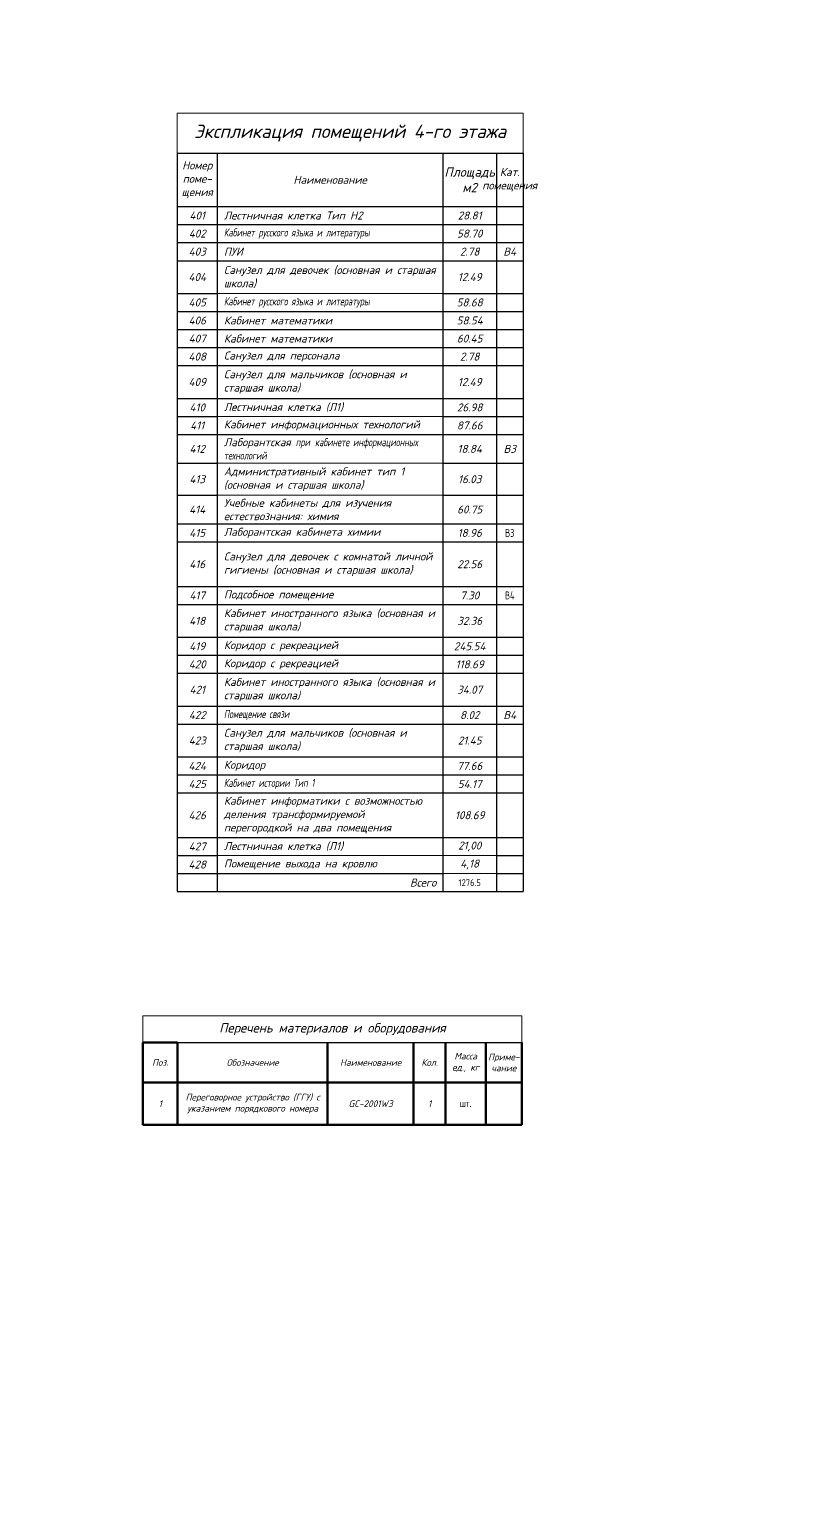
# Model space of a CAD drawing. Extents: x -96705 to 1864084, y -482104 to 235.
# Drawn here: x 1002067 to 1030525, y -128753 to -74225 of the extents above; entities that cross this region are included whole.
import ezdxf
from ezdxf import colors
from ezdxf.entities.mleader import LeaderData, LeaderLine
from ezdxf.math import Vec2, Vec3

# ---------------------------------------------------------------- set-up
doc = ezdxf.new("R2010")
doc.units = 0
doc.header["$LTSCALE"] = 100
doc.layers.get('Defpoints').update_dxf_attribs({"color": 42})
doc.layers.add('АР_Отметки', color=250, linetype='Continuous', lineweight=15)
doc.layers.add('АР_Таблицы', color=250, linetype='Continuous')
doc.styles.add('Arial', font='ARIALN.TTF')
doc.styles.add('ISOCPEUR', font='isocpeui.ttf', dxfattribs={"height": 250})
doc.styles.add('ISOCPEUR_2', font='isocpeur.ttf', dxfattribs={"width": 0.9, "height": 300})
doc.styles.get("Standard").update_dxf_attribs({"font": 'arial.ttf'})
doc.styles.add('Архитект', font='isocpeur.ttf', dxfattribs={"width": 0.8, "oblique": 8})

# ---------------------------------------------------------------- blocks, each defined once
blk = doc.blocks.new('*T867')
at = {"layer": 'Defpoints', "color": 8, "linetype": 'ByBlock', "lineweight": 0, "transparency": 16777216}
for p, q in [((0, 0), (12955, 0)), ((0, 0), (0, -1500)), ((12955, 0), (12955, -1500))]:
    blk.add_line(p, q, dxfattribs=at)
at = {"layer": 'АР_Таблицы', "color": 8, "linetype": 'ByBlock', "lineweight": 30, "transparency": 16777216}
for p, q in [((0, -1500), (12955, -1500)), ((0, -1500), (0, -29181)), ((1500, -1500), (1500, -29181)), ((9955, -1500), (9955, -29181)), ((11955, -1500), (11955, -29181)), ((12955, -1500), (12955, -29181)), ((0, -3500), (12955, -3500)), ((1500, -28504), (9955, -28504)), ((0, -29181), (12955, -29181))]:
    blk.add_line(p, q, dxfattribs=at)
at = {"layer": 'АР_Таблицы', "color": 8, "linetype": 'ByBlock', "lineweight": -2, "transparency": 16777216}
for p, q in [((0, -4177), (12955, -4177)), ((0, -4854), (12955, -4854)), ((0, -5531), (12955, -5531)), ((0, -6758), (1500, -6758)), ((9955, -6758), (12955, -6758)), ((0, -7435), (12955, -7435)), ((0, -8112), (12955, -8112)), ((0, -8788), (12955, -8788)), ((0, -9465), (12955, -9465)), ((0, -10692), (12955, -10692)), ((0, -11369), (1500, -11369)), ((9955, -11369), (12955, -11369)), ((0, -12046), (12955, -12046)), ((0, -13123), (1500, -13123)), ((9955, -13123), (12955, -13123)), ((0, -14320), (1500, -14320)), ((9955, -14320), (12955, -14320)), ((0, -15397), (12955, -15397)), ((0, -16074), (12955, -16074)), ((0, -17741), (12955, -17741)), ((0, -18418), (12955, -18418)), ((0, -19645), (12955, -19645)), ((0, -20322), (12955, -20322)), ((0, -20998), (12955, -20998)), ((0, -22225), (12955, -22225)), ((0, -22902), (12955, -22902)), ((0, -24129), (12955, -24129)), ((0, -24806), (12955, -24806)), ((0, -25483), (12955, -25483)), ((0, -27150), (12955, -27150)), ((0, -27827), (1500, -27827)), ((11955, -27827), (12955, -27827)), ((0, -28504), (1500, -28504)), ((11955, -28504), (12955, -28504))]:
    blk.add_line(p, q, dxfattribs=at)
at = {"layer": 'АР_Таблицы', "color": 8, "linetype": 'ByBlock', "lineweight": 9, "transparency": 16777216}
for p, q in [((1500, -6758), (9955, -6758)), ((1500, -11369), (9955, -11369)), ((1500, -13123), (9955, -13123)), ((1500, -14320), (9955, -14320)), ((1500, -27827), (11955, -27827)), ((9955, -28504), (11955, -28504))]:
    blk.add_line(p, q, dxfattribs=at)
at = {"layer": 'АР_Таблицы', "color": 8, "transparency": 16777216}
for s, insert, char_height, width, attachment_point, style in [('Экспликация помещений 4-го этажа', (6477, -750), 500, 12854.8, 5, 'ISOCPEUR'), ('Номер поме- щения', (750, -2500), 300, 1400, 5, 'ISOCPEUR'), ('Площадь м2', (10955, -2500), 350, 1900, 5, 'ISOCPEUR'), ('Кат. помещения', (12455, -2500), 300, 900, 5, 'ISOCPEUR'), ('Наименование', (5727, -2500), 300, 8354.8, 5, 'ISOCPEUR'), ('401', (750, -3838), 300, 1223.08, 5, 'ISOCPEUR'), ('Лестничная клетка Тип Н2', (1750, -3838), 300, 7954.8, 4, 'ISOCPEUR'), ('28.81', (10955, -3838), 300, 1500, 5, 'ISOCPEUR'), ('{\\W0.7;\\C8;Кабинет русского языка и литературы}', (1750, -4515), 300, 7954.8, 4, 'ISOCPEUR'), ('402', (750, -4515), 300, 1223.08, 5, 'ISOCPEUR'), ('58.70', (10955, -4515), 300, 1500, 5, 'ISOCPEUR'), ('403', (750, -5192), 300, 1223.08, 5, 'ISOCPEUR'), ('ПУИ', (1750, -5192), 300, 7954.8, 4, 'ISOCPEUR'), ('2.78', (10955, -5192), 300, 1500, 5, 'ISOCPEUR'), ('{\\C8;В4}', (12455, -5192), 300, 900, 5, 'ISOCPEUR'), ('404', (750, -6144), 300, 1223.08, 5, 'ISOCPEUR'), ('Санузел для девочек (основная и старшая школа)', (1750, -6144), 300, 7954.8, 4, 'ISOCPEUR'), ('12.49', (10955, -6144), 300, 1500, 5, 'ISOCPEUR'), ('405', (750, -7096), 300, 1223.08, 5, 'ISOCPEUR'), ('{\\W0.7;\\C8;Кабинет русского языка и литературы}', (1750, -7096), 300, 7954.8, 4, 'ISOCPEUR'), ('58.68', (10955, -7096), 300, 1500, 5, 'ISOCPEUR'), ('406', (750, -7773), 300, 1223.08, 5, 'ISOCPEUR'), ('{\\C8;Кабинет математики}', (1750, -7773), 300, 7954.8, 4, 'ISOCPEUR'), ('58.54', (10955, -7773), 300, 1500, 5, 'ISOCPEUR'), ('407', (750, -8450), 300, 1223.08, 5, 'ISOCPEUR'), ('{\\C8;Кабинет математики}', (1750, -8450), 300, 7954.8, 4, 'ISOCPEUR'), ('60.45', (10955, -8450), 300, 1500, 5, 'ISOCPEUR'), ('408', (750, -9127), 300, 1223.08, 5, 'ISOCPEUR'), ('Санузел для персонала', (1750, -9127), 300, 7954.8, 4, 'ISOCPEUR'), ('2.78', (10955, -9127), 300, 1500, 5, 'ISOCPEUR'), ('Санузел для мальчиков (основная и старшая школа)', (1750, -10079), 300, 7954.8, 4, 'ISOCPEUR'), ('409', (750, -10079), 300, 1223.08, 5, 'ISOCPEUR'), ('12.49', (10955, -10079), 300, 1500, 5, 'ISOCPEUR'), ('410', (750, -11031), 300, 1223.08, 5, 'ISOCPEUR'), ('Лестничная клетка (Л1)', (1750, -11031), 300, 7954.8, 4, 'ISOCPEUR'), ('26.98', (10955, -11031), 300, 1500, 5, 'ISOCPEUR'), ('411', (750, -11708), 300, 1223.08, 5, 'ISOCPEUR'), ('{\\C8;Кабинет информационных технологий}', (1750, -11708), 300, 7954.8, 4, 'ISOCPEUR'), ('87.66', (10955, -11708), 300, 1500, 5, 'ISOCPEUR'), ('412', (750, -12585), 300, 1223.08, 5, 'ISOCPEUR'), ('{\\C8;Лаборантская\\Q15;\\W1; \\Q0;\\W0.7;при{\\W1; }кабинете информационных технологий}', (1750, -12585), 300, 7954.8, 4, 'ISOCPEUR'), ('18.84', (10955, -12585), 300, 1500, 5, 'ISOCPEUR'), ('{\\C8;В3}', (12455, -12585), 300, 900, 5, 'ISOCPEUR'), ('413', (750, -13722), 300, 1223.08, 5, 'ISOCPEUR'), ('Административный кабинет тип 1 (основная и старшая школа)', (1750, -13722), 300, 7954.8, 4, 'ISOCPEUR'), ('16.03', (10955, -13722), 300, 1500, 5, 'ISOCPEUR'), ('414', (750, -14858), 300, 1223.08, 5, 'ISOCPEUR'), ('Учебные кабинеты {\\C8;для изучения естествознания: химия}', (1750, -14858), 300, 7954.8, 4, 'ISOCPEUR'), ('60.75', (10955, -14858), 300, 1500, 5, 'ISOCPEUR'), ('415', (750, -15735), 300, 1223.08, 5, 'ISOCPEUR'), ('{\\C8;Лаборантская кабинета химии}', (1750, -15735), 300, 7954.8, 4, 'ISOCPEUR'), ('18.96', (10955, -15735), 300, 1500, 5, 'ISOCPEUR'), ('{\\Q0;\\W0.7;\\C8;В3}', (12455, -15735), 300, 900, 5, 'Архитект'), ('416', (750, -16907), 300, 1223.08, 5, 'ISOCPEUR'), ('Санузел для девочек {\\C8;с комнатой личной гигиены }(основная и старшая школа)', (1750, -16907), 300, 7954.8, 4, 'ISOCPEUR'), ('22.56', (10955, -16907), 300, 1500, 5, 'ISOCPEUR'), ('417', (750, -18079), 300, 1223.08, 5, 'ISOCPEUR'), ('Подсобное помещение', (1750, -18079), 300, 7954.8, 4, 'ISOCPEUR'), ('7.30', (10955, -18079), 300, 1500, 5, 'ISOCPEUR'), ('{\\Q0;\\W0.7;\\C8;В4}', (12455, -18079), 300, 900, 5, 'Архитект'), ('418', (750, -19031), 300, 1223.08, 5, 'ISOCPEUR'), ('{\\C8;Кабинет иностранного языка (основная и старшая школа)}', (1750, -19031), 300, 7954.8, 4, 'ISOCPEUR'), ('32.36', (10955, -19031), 300, 1500, 5, 'ISOCPEUR'), ('419', (750, -19983), 300, 1223.08, 5, 'ISOCPEUR'), ('Коридор с рекреацией', (1750, -19983), 300, 7954.8, 4, 'ISOCPEUR'), ('245.54', (10955, -19983), 300, 1500, 5, 'ISOCPEUR'), ('420', (750, -20660), 300, 1223.08, 5, 'ISOCPEUR'), ('Коридор с рекреацией', (1750, -20660), 300, 7954.8, 4, 'ISOCPEUR'), ('118.69', (10955, -20660), 300, 1500, 5, 'ISOCPEUR'), ('{\\C8;Кабинет иностранного языка (основная и старшая школа)}', (1750, -21612), 300, 7954.8, 4, 'ISOCPEUR'), ('421', (750, -21612), 300, 1223.08, 5, 'ISOCPEUR'), ('34.07', (10955, -21612), 300, 1500, 5, 'ISOCPEUR'), ('422', (750, -22564), 300, 1223.08, 5, 'ISOCPEUR'), ('{\\W0.7;\\C8;Помещение связи}', (1750, -22564), 300, 7954.8, 4, 'ISOCPEUR'), ('8.02', (10955, -22564), 300, 1500, 5, 'ISOCPEUR'), ('{\\C8;В4}', (12455, -22564), 300, 900, 5, 'ISOCPEUR'), ('423', (750, -23516), 300, 1223.08, 5, 'ISOCPEUR'), ('Санузел для мальчиков (основная и старшая школа)', (1750, -23516), 300, 7954.8, 4, 'ISOCPEUR'), ('21.45', (10955, -23516), 300, 1500, 5, 'ISOCPEUR'), ('424', (750, -24468), 300, 1223.08, 5, 'ISOCPEUR'), ('Коридор', (1750, -24468), 300, 7954.8, 4, 'ISOCPEUR'), ('77.66', (10955, -24468), 300, 1500, 5, 'ISOCPEUR'), ('425', (750, -25145), 300, 1223.08, 5, 'ISOCPEUR'), ('{\\W0.7;\\C8;Кабинет истории Тип 1}', (1750, -25145), 300, 7954.8, 4, 'ISOCPEUR'), ('54.17', (10955, -25145), 300, 1500, 5, 'ISOCPEUR'), ('{\\C8;Кабинет информатики с возможностью деления трансформируемой перегородкой на два помещения}', (1750, -26317), 300, 7954.8, 4, 'ISOCPEUR'), ('426', (750, -26317), 300, 1223.08, 5, 'ISOCPEUR'), ('108.69', (10955, -26317), 300, 1500, 5, 'ISOCPEUR'), ('427', (750, -27488), 300, 1223.08, 5, 'ISOCPEUR'), ('Лестничная клетка (Л1)', (1750, -27488), 300, 7954.8, 4, 'ISOCPEUR'), ('21,00', (10955, -27488), 300, 1500, 5, 'ISOCPEUR'), ('428', (750, -28165), 300, 1223.08, 5, 'ISOCPEUR'), ('Помещение выхода на кровлю', (1750, -28165), 300, 7954.8, 4, 'ISOCPEUR'), ('4,18', (10955, -28165), 300, 1500, 5, 'ISOCPEUR'), ('Всего', (9705, -28842), 300, 7954.8, 6, 'ISOCPEUR'), ('1276.5', (10955, -28842), 250, 1980, 5, 'ISOCPEUR_2')]:
    blk.add_mtext(s, dxfattribs=dict(at, insert=insert, char_height=char_height, width=width, attachment_point=attachment_point, style=style))
blk = doc.blocks.new('_DotSmall')
at = {"color": 0, "linetype": 'ByBlock', "const_width": 0.5}
blk.add_lwpolyline([(-0.0625, 0, 1), (0.0625, 0, 1)], format="xyb", close=True, dxfattribs=at)
blk = doc.blocks.new('*T935')
at = {"color": 0, "lineweight": 50, "transparency": 16777216}
for p, q in [((0, -1000), (1300, -1000)), ((0, -1000), (0, -4083)), ((1300, -1000), (1300, -4083)), ((6919, -1000), (6919, -4083)), ((10139, -1000), (10139, -4083)), ((11339, -1000), (11339, -4083)), ((12839, -1000), (12839, -4083)), ((14195, -1000), (14195, -4083)), ((0, -2500), (14195, -2500)), ((0, -4083), (14195, -4083))]:
    blk.add_line(p, q, dxfattribs=at)
at = {"color": 0, "linetype": 'ByBlock', "lineweight": -2, "transparency": 16777216}
blk.add_line((1300, -1000), (14195, -1000), dxfattribs=at)
at = {"layer": 'Defpoints', "color": 8, "linetype": 'ByBlock', "lineweight": 0, "transparency": 16777216}
for p, q in [((0, 0), (14195, 0)), ((0, 0), (0, -1000)), ((14195, 0), (14195, -1000))]:
    blk.add_line(p, q, dxfattribs=at)
at = {"color": 0, "transparency": 16777216, "attachment_point": 5, "style": 'Arial'}
for s, insert, char_height, width in [('{\\fISOCPEUR|b1|i1|c204|p34;Перечень материалов и оборудования}', (7097, -500), 350, 13794.54), ('{\\fISOCPEUR|b0|i1|c204|p34;Поз}.', (650, -1750), 250, 900), ('{\\fISOCPEUR|b0|i1|c204|p34;Обозначение}', (4110, -1750), 250, 5219.44), ('{\\fISOCPEUR|b0|i1|c204|p34;Наименование}', (8529, -1750), 250, 2819.56), ('{\\fISOCPEUR|b0|i1|c204|p34;Кол\\fISOCPEUR|b0|i1|c0|p34;.}', (10739, -1750), 250, 800), ('{\\fISOCPEUR|b0|i1|c204|p34;Масса ед\\fISOCPEUR|b0|i1|c0|p34;., \\fISOCPEUR|b0|i1|c204|p34;кг}', (12089, -1750), 250, 1100), ('{\\fISOCPEUR|b0|i1|c204|p34;Приме\\fISOCPEUR|b0|i1|c0|p34;-\\P\\fISOCPEUR|b0|i1|c204|p34;чание}', (13517, -1750), 250, 955.55), ('{\\fISOCPEUR|b0|i1|c0|p34;1', (650, -3292), 250, 900), ('{\\fISOCPEUR|b0|i1|c204|p34;\\C7;Переговорное устройство (ГГУ) с указанием порядкового номера}', (4110, -3292), 250, 5219.44), ('{\\fISOCPEUR|b0|i1|c0|p34;1', (10739, -3292), 250, 800), ('{\\C256;шт.}', (12089, -3292), 250, 1100)]:
    blk.add_mtext(s, dxfattribs=dict(at, insert=insert, char_height=char_height, width=width))
at = {"color": 0, "transparency": 16777216, "insert": (8529, -3292), "char_height": 250, "width": 2819.56, "attachment_point": 5}
blk.add_mtext('{\\fISOCPEUR|b0|i1|c204|p34;\\C7;GC-2001W3}', dxfattribs=at)

msp = doc.modelspace()

# ---------------------------------------------------------------- block references
for name, p in [('*T867', (1007613.3, -77374)), ('*T935', (1006329.9, -111208.3))]:
    msp.add_blockref(name, p)

# ---------------------------------------------------------------- leaders
at = {"layer": 'АР_Отметки', "color": 8}
ml = msp.add_multileader_mtext('Standard', dxfattribs=at)
ml.set_content('+15,850', color=8, style='ISOCPEUR')
ml.set_leader_properties(color=8, linetype='Continuous', lineweight=-1)
ml.set_arrow_properties(name='DOTSMALL')
ml.build(insert=Vec2(0, 0))
ml.multileader.update_dxf_attribs({"has_text_frame": 1, "text_left_attachment_type": 4, "text_right_attachment_type": 4, "dogleg_length": 100, "arrow_head_size": 180})
ctx = ml.context
ctx.base_point, ctx.char_height, ctx.arrow_head_size, ctx.landing_gap_size, ctx.plane_origin = Vec3(1077115, -135002.4), 250, 180, 50, Vec3(1075811.8, -136210)
ctx.left_attachment, ctx.right_attachment = 4, 4
notes = []
notes.append((ctx, [(0, (0, 0, 0), (0, 0), (1, 0), 1, [])]))
ctx.mtext.insert, ctx.mtext.width, ctx.mtext.defined_height, ctx.mtext.line_spacing_style, ctx.mtext.flow_direction = Vec3(1077165, -134669), 696.035, 776.5, 2, 5
ml = msp.add_multileader_mtext('Standard', dxfattribs=at)
ml.set_content('+15,850', color=8, style='ISOCPEUR')
ml.set_leader_properties(color=8, linetype='Continuous', lineweight=-1)
ml.set_arrow_properties(name='DOTSMALL')
ml.build(insert=Vec2(0, 0))
ml.multileader.update_dxf_attribs({"has_text_frame": 1, "text_left_attachment_type": 4, "text_right_attachment_type": 4, "dogleg_length": 100, "arrow_head_size": 180})
ctx = ml.context
ctx.base_point, ctx.char_height, ctx.arrow_head_size, ctx.landing_gap_size, ctx.plane_origin = Vec3(1113079.3, -135415), 250, 180, 50, Vec3(1114004.3, -137758.6)
ctx.left_attachment, ctx.right_attachment = 4, 4
notes.append((ctx, [(0, (0, 0, 0), (0, 0), (1, 0), 1, [])]))
ctx.mtext.insert, ctx.mtext.width, ctx.mtext.line_spacing_style, ctx.mtext.flow_direction = Vec3(1113129.3, -135081.6), 852.697, 2, 5
ml = msp.add_multileader_mtext('Standard', dxfattribs=at)
ml.set_content('+13,700', color=8, style='ISOCPEUR')
ml.set_leader_properties(color=8, linetype='Continuous', lineweight=-1)
ml.set_arrow_properties(name='DOTSMALL')
ml.build(insert=Vec2(0, 0))
ml.multileader.update_dxf_attribs({"has_text_frame": 1, "text_left_attachment_type": 4, "text_right_attachment_type": 4, "dogleg_length": 100, "arrow_head_size": 180})
ctx = ml.context
ctx.base_point, ctx.char_height, ctx.arrow_head_size, ctx.landing_gap_size, ctx.plane_origin = Vec3(1077151.5, -129085.1), 250, 180, 50, Vec3(1074341.5, -129936.7)
ctx.left_attachment, ctx.right_attachment = 4, 4
notes.append((ctx, [(0, (0, 0, 0), (0, 0), (1, 0), 1, [])]))
ctx.mtext.insert, ctx.mtext.width, ctx.mtext.line_spacing_style, ctx.mtext.flow_direction = Vec3(1077201.5, -128751.8), 852.697, 2, 5
ml = msp.add_multileader_mtext('Standard', dxfattribs=at)
ml.set_content('+13,700', color=8, style='ISOCPEUR')
ml.set_leader_properties(color=8, linetype='Continuous', lineweight=-1)
ml.set_arrow_properties(name='DOTSMALL')
ml.build(insert=Vec2(0, 0))
ml.multileader.update_dxf_attribs({"has_text_frame": 1, "text_left_attachment_type": 4, "text_right_attachment_type": 4, "dogleg_length": 100, "arrow_head_size": 180})
ctx = ml.context
ctx.base_point, ctx.char_height, ctx.arrow_head_size, ctx.landing_gap_size, ctx.plane_origin = Vec3(1115774.2, -129058.6), 250, 180, 50, Vec3(1115524.9, -129719.4)
ctx.left_attachment, ctx.right_attachment = 4, 4
notes.append((ctx, [(0, (0, 0, 0), (0, 0), (1, 0), 1, [])]))
ctx.mtext.insert, ctx.mtext.width, ctx.mtext.line_spacing_style, ctx.mtext.flow_direction = Vec3(1115824.2, -128725.2), 852.697, 2, 5
ml = msp.add_multileader_mtext('Standard', dxfattribs=at)
ml.set_content('+19,400', color=8, style='ISOCPEUR')
ml.set_leader_properties(color=8, linetype='Continuous', lineweight=-1)
ml.set_arrow_properties(name='DOTSMALL')
ml.build(insert=Vec2(0, 0))
ml.multileader.update_dxf_attribs({"has_text_frame": 1, "text_left_attachment_type": 4, "text_right_attachment_type": 4, "dogleg_length": 100, "arrow_head_size": 180})
ctx = ml.context
ctx.base_point, ctx.char_height, ctx.arrow_head_size, ctx.landing_gap_size, ctx.plane_origin = Vec3(1213032.1, -134373.2), 250, 180, 50, Vec3(1213035.1, -136560.6)
ctx.left_attachment, ctx.right_attachment = 4, 4
notes.append((ctx, [(0, (0, 0, 0), (0, 0), (1, 0), 1, [])]))
ctx.mtext.insert, ctx.mtext.width, ctx.mtext.defined_height, ctx.mtext.line_spacing_style, ctx.mtext.flow_direction = Vec3(1213082.1, -134039.9), 696.035, 776.5, 2, 5
ml = msp.add_multileader_mtext('Standard', dxfattribs=at)
ml.set_content('+19,400', color=8, style='ISOCPEUR')
ml.set_leader_properties(color=8, linetype='Continuous', lineweight=-1)
ml.set_arrow_properties(name='DOTSMALL')
ml.build(insert=Vec2(0, 0))
ml.multileader.update_dxf_attribs({"has_text_frame": 1, "text_left_attachment_type": 4, "text_right_attachment_type": 4, "dogleg_length": 100, "arrow_head_size": 180})
ctx = ml.context
ctx.base_point, ctx.char_height, ctx.arrow_head_size, ctx.landing_gap_size, ctx.plane_origin = Vec3(1253275.6, -134758.4), 250, 180, 50, Vec3(1253194.2, -136469.1)
ctx.left_attachment, ctx.right_attachment = 4, 4
notes.append((ctx, [(0, (0, 0, 0), (0, 0), (1, 0), 1, [])]))
ctx.mtext.insert, ctx.mtext.width, ctx.mtext.defined_height, ctx.mtext.line_spacing_style, ctx.mtext.flow_direction = Vec3(1253325.6, -134425.1), 696.035, 776.5, 2, 5
ml = msp.add_multileader_mtext('Standard', dxfattribs=at)
ml.set_content('Л.1', color=8, style='ISOCPEUR')
ml.set_leader_properties(color=8, linetype='Continuous', lineweight=-1)
ml.set_arrow_properties(name='DOTSMALL')
ml.build(insert=Vec2(0, 0))
ml.multileader.update_dxf_attribs({"has_text_frame": 1, "text_left_attachment_type": 4, "text_right_attachment_type": 4, "dogleg_length": 100, "arrow_head_size": 180})
ctx = ml.context
ctx.base_point, ctx.char_height, ctx.arrow_head_size, ctx.landing_gap_size, ctx.plane_origin = Vec3(1113206.5, -129925.9, 0), 250, 180, 50, Vec3(1100310.4, -142466.7, 0)
ctx.left_attachment, ctx.right_attachment = 4, 4
notes.append((ctx, [(0, (0, 0, 0), (0, 0), (1, 0), 1, [])]))
ctx.mtext.insert, ctx.mtext.width, ctx.mtext.line_spacing_style, ctx.mtext.flow_direction = Vec3(1113256.5, -129592.5, 0), 852.697, 2, 5
ml = msp.add_multileader_mtext('Standard', dxfattribs=at)
ml.set_content('Л.2', color=8, style='ISOCPEUR')
ml.set_leader_properties(color=8, linetype='Continuous', lineweight=-1)
ml.set_arrow_properties(name='DOTSMALL')
ml.build(insert=Vec2(0, 0))
ml.multileader.update_dxf_attribs({"has_text_frame": 1, "text_left_attachment_type": 4, "text_right_attachment_type": 4, "dogleg_length": 100, "arrow_head_size": 180})
ctx = ml.context
ctx.base_point, ctx.char_height, ctx.arrow_head_size, ctx.landing_gap_size, ctx.plane_origin = Vec3(1074461.7, -129773.7, 0), 250, 180, 50, Vec3(1138490.9, -142065.5, 0)
ctx.left_attachment, ctx.right_attachment = 4, 4
notes.append((ctx, [(0, (0, 0, 0), (0, 0), (1, 0), 1, [])]))
ctx.mtext.insert, ctx.mtext.width, ctx.mtext.line_spacing_style, ctx.mtext.flow_direction = Vec3(1074511.7, -129440.4, 0), 852.697, 2, 5
ml = msp.add_multileader_mtext('Standard', dxfattribs=at)
ml.set_content('+15,850', color=8, style='ISOCPEUR')
ml.set_leader_properties(color=8, linetype='Continuous', lineweight=-1)
ml.set_arrow_properties(name='DOTSMALL')
ml.build(insert=Vec2(0, 0))
ml.multileader.update_dxf_attribs({"has_text_frame": 1, "text_left_attachment_type": 4, "text_right_attachment_type": 4, "dogleg_length": 100, "arrow_head_size": 180})
ctx = ml.context
ctx.base_point, ctx.char_height, ctx.arrow_head_size, ctx.landing_gap_size, ctx.plane_origin = Vec3(1088590.4, -138170.4), 250, 180, 50, Vec3(1089515.4, -140514)
ctx.left_attachment, ctx.right_attachment = 4, 4
notes.append((ctx, [(0, (0, 0, 0), (0, 0), (1, 0), 1, [])]))
ctx.mtext.insert, ctx.mtext.width, ctx.mtext.line_spacing_style, ctx.mtext.flow_direction = Vec3(1088640.4, -137837.1), 852.697, 2, 5
for ctx, leaders in notes:
    for number, flags, end, landing, length, lines in leaders:
        leader = LeaderData()
        leader.index, (leader.has_last_leader_line, leader.has_dogleg_vector, leader.attachment_direction) = number, flags
        leader.last_leader_point, leader.dogleg_vector, leader.dogleg_length = Vec3(end), Vec3(landing), length
        for number, points, colour, breaks in lines:
            line = LeaderLine()
            line.index, line.vertices, line.color, line.breaks = number, Vec3.list(points), colors.encode_raw_color(colour), breaks
            leader.lines.append(line)
        ctx.leaders.append(leader)

doc.saveas('drawing.dxf')
